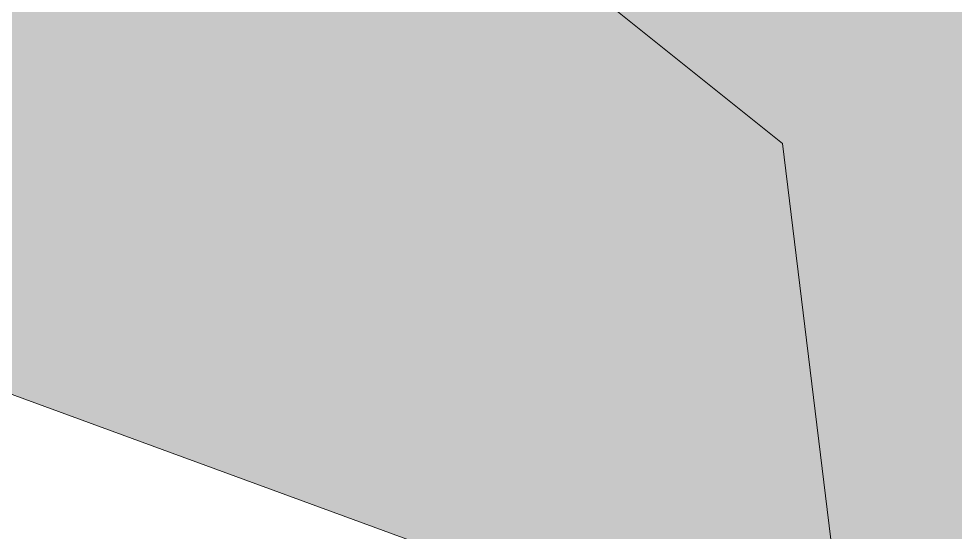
# Model space of a CAD drawing. Header units: metres. Extents: x -3 to 687, y -1 to 1371.
# Drawn here: x 415.2 to 436.26, y 16.21 to 27.76 of the extents above; entities that cross this region are included whole.
import ezdxf

# ---------------------------------------------------------------- set-up
doc = ezdxf.new("R2010")
doc.units = ezdxf.units.M
doc.header["$MEASUREMENT"] = 0
for name, color, linetype, lineweight, true_color in [('TPX_BUILDINGS', 7, 'CONTINUOUS', 0, 0x000000), ('TPX_BUILDINGS_HATCH', 7, 'CONTINUOUS', 0, 0xf0f0f0), ('TPX_CONTOUR_LINES_5M', 7, 'CONTINUOUS', 0, 0x969696)]:
    doc.layers.add(name, color=color, linetype=linetype, lineweight=lineweight, true_color=true_color)

msp = doc.modelspace()

# ---------------------------------------------------------------- hatches: boundary and pattern name
at = {"layer": 'TPX_BUILDINGS_HATCH'}
msp.add_hatch(color=256, dxfattribs=at).paths.add_polyline_path([(370.614, 68.829), (359.897, 39.515), (462.032, 2.1), (465.936, 14.887), (443.029, 26.091), (425.101, 33.391), (425.634, 36.034), (397.087, 47.127), (398.902, 51.72), (370.614, 68.829)])

# ---------------------------------------------------------------- linework, layer by layer
at = {"layer": 'TPX_BUILDINGS', "elevation": 0.042}
msp.add_lwpolyline([(370.614, 68.829), (359.897, 39.515), (462.032, 2.1), (465.936, 14.887), (443.029, 26.091), (425.101, 33.391), (425.634, 36.034), (397.087, 47.127), (398.902, 51.72)], close=True, dxfattribs=at)
at = {"layer": 'TPX_CONTOUR_LINES_5M', "elevation": 0.048}
msp.add_lwpolyline([(681.314, 615.429), (615.803, 592.068), (563.394, 534.793), (552.89, 500.574), (518.131, 470.236), (541.97, 409.561), (484.781, 434.686), (460.458, 409.561), (494.271, 348.885), (437.064, 318.547), (484.781, 227.228), (432.372, 284.428), (379.963, 257.768), (356.428, 227.534), (406.168, 143.9), (431.3, 136.52), (379.963, 128.502), (353.449, 106.182), (368.9, 75.845), (432.372, 24.949), (435.439, 0)], dxfattribs=at)

doc.saveas('drawing.dxf')
